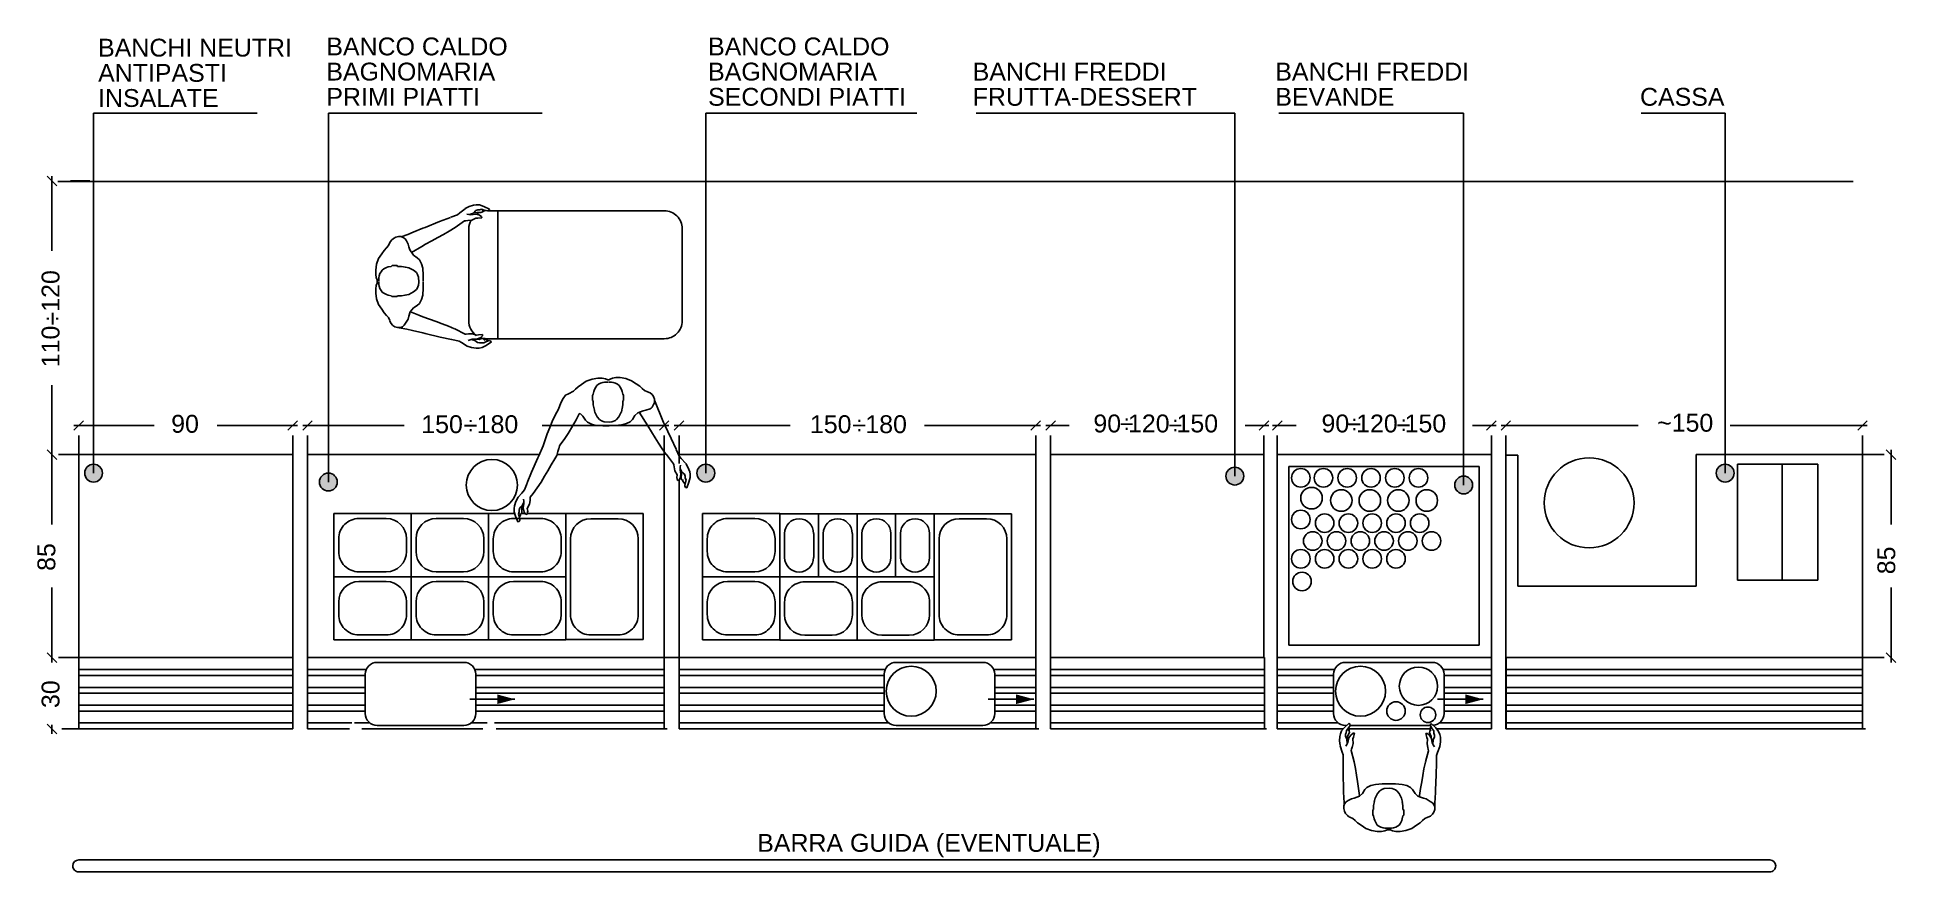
# Model space of a CAD drawing. Header units: millimetres. Extents: x 192.2 to 207.9, y 161.3 to 168.3.
import ezdxf
from ezdxf.enums import TextEntityAlignment as Align

# ---------------------------------------------------------------- set-up
doc = ezdxf.new("R2010")
doc.units = ezdxf.units.MM
doc.styles.get("Standard").update_dxf_attribs({"font": 'ARIAL.TTF'})

msp = doc.modelspace()

# ---------------------------------------------------------------- hatches: boundary and pattern name
at = {"linetype": 'Continuous', "true_color": 0xa3a3a3}
h = msp.add_hatch(color=253, dxfattribs=at)
edge = h.paths.add_edge_path()
edge.add_ellipse((192.697, 164.643), major_axis=(-0.053, 0.053), ratio=1, start_angle=0, end_angle=360)
edge = h.paths.add_edge_path()
edge.add_ellipse((194.671, 164.568), major_axis=(-0.053, 0.053), ratio=1, start_angle=0, end_angle=360)
edge = h.paths.add_edge_path()
edge.add_ellipse((197.845, 164.643), major_axis=(-0.053, 0.053), ratio=1, start_angle=0, end_angle=360)
edge = h.paths.add_edge_path()
edge.add_ellipse((202.293, 164.618), major_axis=(-0.053, 0.053), ratio=1, start_angle=0, end_angle=360)
edge = h.paths.add_edge_path()
edge.add_ellipse((204.217, 164.543), major_axis=(0.053, 0.053), ratio=1, start_angle=0, end_angle=360)
edge = h.paths.add_edge_path()
edge.add_ellipse((206.416, 164.643), major_axis=(0.053, 0.053), ratio=1, start_angle=0, end_angle=360)

# ---------------------------------------------------------------- linework, layer by layer
at = {"color": 253, "linetype": 'Continuous', "true_color": 0xa3a3a3}
for p, q in [((192.697, 167.667), (194.071, 167.667)), ((192.697, 164.643), (192.697, 167.667)), ((194.671, 167.667), (196.47, 167.667)), ((194.671, 164.568), (194.671, 167.667)), ((197.845, 167.667), (199.619, 167.667)), ((197.845, 164.643), (197.845, 167.667)), ((202.293, 167.667), (200.118, 167.667)), ((202.293, 164.618), (202.293, 167.667)), ((204.217, 167.667), (202.664, 167.667)), ((204.217, 164.543), (204.217, 167.667)), ((206.416, 167.667), (205.709, 167.667)), ((206.416, 164.643), (206.416, 167.667)), ((192.347, 167.097), (192.347, 166.511)), ((192.347, 164.798), (192.347, 165.383)), ((192.572, 165.043), (193.207, 165.043)), ((194.371, 165.043), (193.736, 165.043)), ((194.496, 165.043), (195.309, 165.043)), ((197.495, 165.043), (196.469, 165.043)), ((197.66, 165.083), (197.58, 165.003)), ((197.62, 165.043), (197.58, 165.043)), ((197.62, 165.043), (198.555, 165.043)), ((200.619, 165.043), (199.684, 165.043)), ((200.579, 165.003), (200.659, 165.083)), ((200.619, 165.043), (200.659, 165.043)), ((200.784, 165.083), (200.704, 165.003)), ((200.744, 165.043), (200.704, 165.043)), ((200.744, 165.043), (200.9, 165.043)), ((202.538, 165.043), (202.381, 165.043)), ((202.498, 165.003), (202.578, 165.083)), ((202.538, 165.043), (202.578, 165.043)), ((202.69, 165.083), (202.61, 165.003)), ((202.65, 165.043), (202.61, 165.043)), ((202.65, 165.043), (202.81, 165.043)), ((204.45, 165.043), (204.291, 165.043)), ((204.41, 165.003), (204.49, 165.083)), ((204.45, 165.043), (204.49, 165.043)), ((204.612, 165.083), (204.532, 165.003)), ((204.572, 165.043), (204.532, 165.043)), ((204.572, 165.043), (205.684, 165.043)), ((207.571, 165.043), (206.459, 165.043)), ((207.531, 165.003), (207.611, 165.083)), ((207.571, 165.043), (207.611, 165.043)), ((192.572, 164.959), (192.572, 164.725)), ((194.371, 164.959), (194.371, 164.725)), ((194.496, 164.959), (194.496, 164.725)), ((197.495, 164.959), (197.495, 164.798)), ((197.62, 164.959), (197.62, 164.725)), ((200.619, 164.959), (200.619, 164.725)), ((200.744, 164.959), (200.744, 164.725)), ((202.538, 164.959), (202.538, 164.725)), ((202.65, 164.959), (202.65, 164.725)), ((204.45, 164.959), (204.45, 164.725)), ((204.572, 164.959), (204.572, 164.725)), ((207.571, 164.959), (207.571, 164.725)), ((192.347, 164.798), (192.347, 164.21)), ((192.401, 164.798), (192.664, 164.798)), ((207.752, 164.798), (207.494, 164.798)), ((207.811, 164.798), (207.811, 164.21)), ((192.347, 163.093), (192.347, 163.681)), ((207.811, 163.093), (207.811, 163.681)), ((192.347, 163.093), (192.347, 163.058)), ((192.401, 163.093), (192.664, 163.093)), ((207.752, 163.093), (207.494, 163.093)), ((192.347, 162.494), (192.347, 162.529)), ((192.431, 162.494), (192.664, 162.494))]:
    msp.add_line(p, q, dxfattribs=at)
at = {"color": 253, "linetype": 'ByBlock', "true_color": 0xa3a3a3}
for p, q in [((192.387, 167.057), (192.307, 167.137)), ((192.347, 167.097), (192.347, 167.137)), ((192.612, 165.083), (192.532, 165.003)), ((192.572, 165.043), (192.532, 165.043)), ((194.331, 165.003), (194.411, 165.083)), ((194.371, 165.043), (194.411, 165.043)), ((194.536, 165.083), (194.456, 165.003)), ((194.496, 165.043), (194.456, 165.043)), ((197.455, 165.003), (197.535, 165.083)), ((197.495, 165.043), (197.535, 165.043)), ((192.307, 164.838), (192.387, 164.758)), ((192.387, 164.758), (192.307, 164.838)), ((192.347, 164.798), (192.347, 164.838)), ((192.347, 164.798), (192.347, 164.758)), ((207.851, 164.758), (207.771, 164.838)), ((207.811, 164.798), (207.811, 164.838)), ((192.387, 163.053), (192.307, 163.133)), ((192.307, 163.133), (192.387, 163.053)), ((192.347, 163.093), (192.347, 163.133)), ((192.347, 163.093), (192.347, 163.053)), ((207.771, 163.133), (207.851, 163.053)), ((207.811, 163.093), (207.811, 163.053)), ((192.307, 162.534), (192.387, 162.454)), ((192.347, 162.494), (192.347, 162.454))]:
    msp.add_line(p, q, dxfattribs=at)
at = {"linetype": 'Continuous'}
for p, q in [((192.397, 167.092), (207.491, 167.092)), ((192.504, 167.097), (192.664, 167.097)), ((195.605, 166.756), (195.485, 166.707)), ((195.698, 166.791), (195.605, 166.756)), ((195.757, 166.813), (195.7, 166.792)), ((195.817, 166.762), (195.738, 166.707)), ((195.757, 166.813), (195.777, 166.829)), ((195.777, 166.829), (195.82, 166.864)), ((195.827, 166.763), (195.817, 166.762)), ((195.821, 166.865), (195.856, 166.884)), ((195.844, 166.765), (195.827, 166.763)), ((195.851, 166.816), (195.834, 166.819)), ((195.844, 166.765), (195.877, 166.769)), ((195.869, 166.813), (195.851, 166.816)), ((195.856, 166.884), (195.892, 166.894)), ((195.891, 166.828), (195.858, 166.815)), ((195.869, 166.813), (195.908, 166.819)), ((195.912, 166.786), (195.877, 166.769)), ((195.91, 166.848), (195.891, 166.828)), ((195.892, 166.893), (195.915, 166.897)), ((195.923, 166.833), (195.892, 166.829)), ((195.908, 166.819), (195.936, 166.813)), ((195.927, 166.855), (195.91, 166.848)), ((195.928, 166.785), (195.912, 166.786)), ((195.915, 166.897), (195.942, 166.896)), ((195.939, 166.831), (195.923, 166.833)), ((195.942, 166.854), (195.927, 166.855)), ((195.962, 166.788), (195.928, 166.785)), ((195.936, 166.813), (195.959, 166.799)), ((195.955, 166.831), (195.939, 166.831)), ((195.942, 166.896), (195.979, 166.883)), ((195.96, 166.859), (195.942, 166.854)), ((195.966, 166.836), (195.955, 166.831)), ((195.959, 166.799), (195.962, 166.788)), ((195.989, 166.849), (195.96, 166.859)), ((195.976, 166.843), (195.962, 166.844)), ((195.962, 166.844), (195.97, 166.84)), ((195.97, 166.84), (195.966, 166.836)), ((195.989, 166.849), (195.976, 166.843)), ((195.979, 166.883), (196.026, 166.86)), ((196.01, 166.846), (195.989, 166.849)), ((196.023, 166.852), (196.01, 166.846)), ((196.012, 166.847), (197.496, 166.847)), ((196.026, 166.86), (196.023, 166.852)), ((196.096, 165.767), (196.096, 166.847)), ((195.338, 166.647), (195.282, 166.629)), ((195.384, 166.666), (195.338, 166.647)), ((195.466, 166.7), (195.384, 166.666)), ((195.466, 166.7), (195.485, 166.707)), ((195.54, 166.593), (195.591, 166.622)), ((195.591, 166.622), (195.638, 166.648)), ((195.638, 166.648), (195.688, 166.675)), ((195.688, 166.675), (195.736, 166.706)), ((195.851, 165.922), (195.851, 166.697)), ((197.646, 166.697), (197.646, 165.922)), ((195.094, 166.445), (195.075, 166.397)), ((195.12, 166.485), (195.094, 166.445)), ((195.141, 166.514), (195.12, 166.485)), ((195.16, 166.535), (195.141, 166.514)), ((195.177, 166.554), (195.16, 166.535)), ((195.188, 166.58), (195.177, 166.554)), ((195.328, 166.594), (195.341, 166.566)), ((195.341, 166.566), (195.348, 166.544)), ((195.348, 166.544), (195.355, 166.52)), ((195.355, 166.52), (195.386, 166.473)), ((195.358, 166.516), (195.364, 166.506)), ((195.37, 166.497), (195.457, 166.548)), ((195.386, 166.473), (195.419, 166.452)), ((195.419, 166.452), (195.438, 166.435)), ((195.457, 166.548), (195.488, 166.565)), ((195.488, 166.565), (195.54, 166.593)), ((195.075, 166.397), (195.069, 166.349)), ((195.069, 166.349), (195.069, 166.312)), ((195.069, 166.312), (195.074, 166.285)), ((195.099, 166.3), (195.095, 166.284)), ((195.105, 166.319), (195.099, 166.3)), ((195.114, 166.335), (195.105, 166.319)), ((195.123, 166.349), (195.114, 166.335)), ((195.138, 166.358), (195.123, 166.349)), ((195.159, 166.37), (195.138, 166.358)), ((195.174, 166.375), (195.159, 166.37)), ((195.199, 166.379), (195.174, 166.375)), ((195.199, 166.379), (195.208, 166.387)), ((195.25, 166.387), (195.208, 166.387)), ((195.253, 166.379), (195.25, 166.387)), ((195.265, 166.379), (195.253, 166.379)), ((195.287, 166.379), (195.265, 166.379)), ((195.287, 166.379), (195.321, 166.373)), ((195.35, 166.367), (195.317, 166.374)), ((195.387, 166.347), (195.349, 166.367)), ((195.411, 166.328), (195.387, 166.347)), ((195.411, 166.328), (195.421, 166.311)), ((195.429, 166.289), (195.42, 166.311)), ((195.432, 166.248), (195.429, 166.289)), ((195.438, 166.435), (195.454, 166.402)), ((195.454, 166.402), (195.464, 166.364)), ((195.464, 166.364), (195.469, 166.307)), ((195.469, 166.307), (195.469, 166.254)), ((195.069, 166.191), (195.074, 166.219)), ((195.069, 166.155), (195.069, 166.191)), ((195.075, 166.107), (195.069, 166.155)), ((195.074, 166.285), (195.082, 166.266)), ((195.074, 166.219), (195.082, 166.238)), ((195.082, 166.266), (195.082, 166.25)), ((195.082, 166.238), (195.082, 166.25)), ((195.095, 166.254), (195.095, 166.282)), ((195.095, 166.228), (195.095, 166.251)), ((195.099, 166.212), (195.095, 166.228)), ((195.105, 166.193), (195.099, 166.212)), ((195.114, 166.177), (195.105, 166.193)), ((195.123, 166.163), (195.114, 166.177)), ((195.138, 166.154), (195.123, 166.163)), ((195.159, 166.142), (195.138, 166.154)), ((195.174, 166.138), (195.159, 166.142)), ((195.199, 166.133), (195.174, 166.138)), ((195.199, 166.133), (195.205, 166.126)), ((195.253, 166.133), (195.25, 166.126)), ((195.265, 166.133), (195.253, 166.133)), ((195.287, 166.133), (195.265, 166.133)), ((195.287, 166.133), (195.317, 166.138)), ((195.349, 166.144), (195.315, 166.137)), ((195.387, 166.165), (195.349, 166.144)), ((195.411, 166.184), (195.387, 166.165)), ((195.411, 166.184), (195.417, 166.194)), ((195.429, 166.223), (195.417, 166.194)), ((195.432, 166.248), (195.429, 166.223)), ((195.454, 166.101), (195.464, 166.139)), ((195.464, 166.139), (195.469, 166.196)), ((195.469, 166.196), (195.469, 166.25)), ((195.094, 166.058), (195.075, 166.107)), ((195.12, 166.019), (195.094, 166.058)), ((195.141, 165.989), (195.12, 166.019)), ((195.16, 165.968), (195.141, 165.989)), ((195.25, 166.126), (195.205, 166.126)), ((195.348, 165.96), (195.359, 165.998)), ((195.359, 165.998), (195.386, 166.031)), ((195.361, 165.997), (195.433, 165.969)), ((195.386, 166.031), (195.419, 166.051)), ((195.419, 166.051), (195.438, 166.069)), ((195.438, 166.069), (195.454, 166.101)), ((195.177, 165.949), (195.16, 165.968)), ((195.188, 165.924), (195.177, 165.949)), ((195.33, 165.853), (195.265, 165.864)), ((195.321, 165.903), (195.341, 165.937)), ((195.378, 165.842), (195.33, 165.853)), ((195.341, 165.937), (195.348, 165.96)), ((195.464, 165.82), (195.378, 165.842)), ((195.433, 165.969), (195.466, 165.957)), ((195.464, 165.82), (195.485, 165.816)), ((195.466, 165.957), (195.521, 165.937)), ((195.521, 165.937), (195.577, 165.916)), ((195.577, 165.916), (195.627, 165.897)), ((195.627, 165.897), (195.68, 165.877)), ((195.68, 165.877), (195.733, 165.854)), ((195.821, 165.811), (195.734, 165.854)), ((195.611, 165.785), (195.485, 165.816)), ((195.707, 165.764), (195.611, 165.785)), ((195.77, 165.751), (195.709, 165.764)), ((195.77, 165.751), (195.791, 165.739)), ((195.791, 165.739), (195.839, 165.71)), ((195.831, 165.811), (195.821, 165.811)), ((195.848, 165.812), (195.831, 165.811)), ((195.839, 165.71), (195.875, 165.697)), ((195.862, 165.763), (195.846, 165.757)), ((195.848, 165.812), (195.881, 165.813)), ((195.88, 165.768), (195.862, 165.763)), ((195.904, 165.756), (195.869, 165.765)), ((195.875, 165.697), (195.915, 165.692)), ((195.88, 165.768), (195.919, 165.768)), ((195.919, 165.801), (195.881, 165.813)), ((195.925, 165.739), (195.904, 165.757)), ((195.914, 165.692), (195.938, 165.692)), ((195.934, 165.804), (195.919, 165.801)), ((195.919, 165.768), (195.952, 165.781)), ((195.938, 165.766), (195.921, 165.769)), ((195.941, 165.736), (195.925, 165.739)), ((195.968, 165.806), (195.934, 165.804)), ((195.954, 165.771), (195.938, 165.766)), ((195.938, 165.692), (195.965, 165.697)), ((195.958, 165.738), (195.941, 165.736)), ((195.952, 165.781), (195.966, 165.795)), ((195.969, 165.773), (195.954, 165.771)), ((195.977, 165.736), (195.958, 165.738)), ((195.965, 165.697), (195.999, 165.716)), ((195.966, 165.795), (195.968, 165.806)), ((195.981, 165.77), (195.969, 165.773)), ((195.996, 165.746), (195.977, 165.736)), ((195.978, 165.761), (195.985, 165.767)), ((195.992, 165.765), (195.978, 165.761)), ((195.985, 165.767), (195.981, 165.77)), ((196.007, 165.76), (195.992, 165.765)), ((196.024, 165.757), (195.996, 165.746)), ((195.999, 165.716), (196.042, 165.746)), ((197.496, 165.772), (196.001, 165.772)), ((196.014, 165.754), (196.007, 165.76)), ((196.038, 165.752), (196.024, 165.757)), ((196.042, 165.746), (196.038, 165.752)), ((196.731, 165.331), (196.75, 165.348)), ((196.75, 165.348), (196.771, 165.367)), ((196.771, 165.367), (196.8, 165.388)), ((196.8, 165.388), (196.84, 165.414)), ((196.84, 165.414), (196.888, 165.433)), ((196.888, 165.433), (196.937, 165.44)), ((196.909, 165.344), (196.92, 165.365)), ((196.92, 165.365), (196.929, 165.38)), ((196.929, 165.38), (196.943, 165.39)), ((196.937, 165.44), (196.973, 165.44)), ((196.943, 165.39), (196.96, 165.399)), ((196.96, 165.399), (196.978, 165.405)), ((196.973, 165.44), (197.001, 165.435)), ((196.978, 165.405), (196.994, 165.408)), ((197.025, 165.408), (196.996, 165.408)), ((197.001, 165.435), (197.02, 165.426)), ((197.02, 165.426), (197.032, 165.426)), ((197.051, 165.408), (197.028, 165.408)), ((197.041, 165.431), (197.029, 165.426)), ((197.06, 165.44), (197.041, 165.431)), ((197.067, 165.405), (197.051, 165.408)), ((197.087, 165.445), (197.06, 165.44)), ((197.085, 165.399), (197.067, 165.405)), ((197.102, 165.39), (197.085, 165.399)), ((197.124, 165.445), (197.087, 165.445)), ((197.115, 165.38), (197.102, 165.39)), ((197.125, 165.365), (197.115, 165.38)), ((197.172, 165.438), (197.124, 165.445)), ((197.136, 165.344), (197.125, 165.365)), ((197.22, 165.419), (197.172, 165.438)), ((197.26, 165.393), (197.22, 165.419)), ((197.289, 165.372), (197.26, 165.393)), ((197.31, 165.353), (197.289, 165.372)), ((197.329, 165.336), (197.31, 165.353)), ((196.605, 165.181), (196.627, 165.232)), ((196.627, 165.232), (196.644, 165.271)), ((196.644, 165.271), (196.666, 165.297)), ((196.691, 165.31), (196.666, 165.297)), ((196.691, 165.31), (196.731, 165.331)), ((196.899, 165.305), (196.892, 165.295)), ((196.892, 165.253), (196.892, 165.295)), ((196.899, 165.25), (196.892, 165.253)), ((196.899, 165.305), (196.904, 165.329)), ((196.899, 165.238), (196.899, 165.25)), ((196.899, 165.217), (196.899, 165.238)), ((196.899, 165.217), (196.905, 165.182)), ((196.904, 165.329), (196.909, 165.344)), ((197.141, 165.329), (197.136, 165.344)), ((197.146, 165.305), (197.141, 165.329)), ((197.146, 165.217), (197.141, 165.186)), ((197.146, 165.305), (197.153, 165.298)), ((197.146, 165.25), (197.153, 165.253)), ((197.146, 165.238), (197.146, 165.25)), ((197.146, 165.217), (197.146, 165.238)), ((197.153, 165.253), (197.153, 165.298)), ((197.355, 165.326), (197.329, 165.336)), ((197.49, 165.069), (197.413, 165.257)), ((196.532, 165.025), (196.553, 165.077)), ((196.553, 165.077), (196.579, 165.129)), ((196.579, 165.129), (196.605, 165.181)), ((196.723, 165.037), (196.688, 164.976)), ((196.754, 165.09), (196.723, 165.037)), ((196.78, 165.142), (196.754, 165.09)), ((196.788, 165.143), (196.78, 165.142)), ((196.788, 165.143), (196.812, 165.122)), ((196.812, 165.122), (196.833, 165.089)), ((196.833, 165.089), (196.85, 165.07)), ((196.85, 165.07), (196.883, 165.055)), ((196.883, 165.055), (196.921, 165.044)), ((196.912, 165.153), (196.905, 165.186)), ((196.932, 165.116), (196.912, 165.155)), ((196.921, 165.044), (196.978, 165.039)), ((196.95, 165.092), (196.932, 165.116)), ((196.95, 165.092), (196.968, 165.082)), ((196.99, 165.074), (196.968, 165.083)), ((196.978, 165.039), (197.032, 165.039)), ((197.031, 165.071), (196.99, 165.074)), ((197.082, 165.044), (197.029, 165.039)), ((197.031, 165.071), (197.055, 165.075)), ((197.055, 165.075), (197.085, 165.086)), ((197.139, 165.049), (197.082, 165.044)), ((197.095, 165.092), (197.085, 165.086)), ((197.095, 165.092), (197.113, 165.116)), ((197.113, 165.116), (197.134, 165.155)), ((197.135, 165.155), (197.142, 165.188)), ((197.177, 165.06), (197.139, 165.049)), ((197.21, 165.075), (197.177, 165.06)), ((197.227, 165.094), (197.21, 165.075)), ((197.248, 165.127), (197.227, 165.094)), ((197.272, 165.148), (197.248, 165.127)), ((197.295, 165.158), (197.272, 165.148)), ((197.285, 165.154), (197.356, 165.039)), ((197.319, 165.165), (197.295, 165.158)), ((197.341, 165.172), (197.319, 165.165)), ((197.376, 165.182), (197.341, 165.172)), ((197.356, 165.039), (197.388, 164.989)), ((197.49, 165.069), (197.498, 165.05)), ((197.554, 164.933), (197.498, 165.05)), ((196.477, 164.871), (196.493, 164.922)), ((196.493, 164.922), (196.51, 164.973)), ((196.51, 164.973), (196.532, 165.025)), ((196.627, 164.89), (196.614, 164.872)), ((196.655, 164.926), (196.627, 164.89)), ((196.688, 164.976), (196.655, 164.926)), ((197.388, 164.989), (197.419, 164.939)), ((197.419, 164.939), (197.448, 164.894)), ((197.448, 164.894), (197.479, 164.846)), ((197.595, 164.843), (197.554, 164.933)), ((192.504, 164.798), (192.664, 164.798)), ((192.572, 164.798), (194.371, 164.798)), ((192.572, 163.093), (192.572, 164.798)), ((194.371, 164.798), (194.371, 163.093)), ((194.496, 164.798), (196.445, 164.798)), ((194.496, 163.093), (194.496, 164.798)), ((196.38, 164.651), (196.433, 164.77)), ((196.441, 164.789), (196.433, 164.77)), ((196.441, 164.789), (196.477, 164.871)), ((196.575, 164.764), (196.545, 164.713)), ((196.591, 164.792), (196.575, 164.764)), ((196.601, 164.824), (196.591, 164.792)), ((196.593, 164.798), (197.495, 164.798)), ((196.609, 164.85), (196.601, 164.824)), ((196.614, 164.872), (196.608, 164.848)), ((197.479, 164.846), (197.512, 164.799)), ((197.495, 164.798), (197.495, 163.093)), ((197.573, 164.722), (197.513, 164.798)), ((197.621, 164.785), (197.596, 164.841)), ((197.62, 164.798), (200.619, 164.798)), ((197.62, 164.786), (197.62, 164.798)), ((197.621, 164.785), (197.637, 164.766)), ((197.637, 164.766), (197.675, 164.726)), ((197.676, 164.724), (197.695, 164.693)), ((200.619, 164.798), (200.619, 163.093)), ((200.744, 164.798), (202.538, 164.798)), ((200.744, 163.093), (200.744, 164.798)), ((202.538, 164.798), (202.538, 163.093)), ((202.65, 164.798), (204.45, 164.798)), ((202.65, 163.093), (202.65, 164.798)), ((204.45, 164.798), (204.45, 163.093)), ((204.572, 163.693), (204.572, 164.793)), ((204.672, 164.793), (204.572, 164.793)), ((204.672, 163.693), (204.672, 164.793)), ((206.172, 163.693), (206.172, 164.798)), ((206.172, 164.798), (207.571, 164.798)), ((207.571, 164.798), (207.571, 163.093)), ((196.343, 164.56), (196.38, 164.651)), ((196.459, 164.567), (196.427, 164.519)), ((196.488, 164.616), (196.459, 164.567)), ((196.516, 164.662), (196.488, 164.616)), ((196.545, 164.713), (196.516, 164.662)), ((197.575, 164.713), (197.573, 164.722)), ((197.578, 164.696), (197.575, 164.713)), ((197.578, 164.696), (197.584, 164.663)), ((197.603, 164.628), (197.584, 164.663)), ((197.6, 164.605), (197.603, 164.628)), ((197.608, 164.58), (197.6, 164.605)), ((197.618, 164.583), (197.608, 164.58)), ((197.63, 164.6), (197.618, 164.583)), ((197.62, 163.093), (197.62, 164.586)), ((197.629, 164.692), (197.631, 164.709)), ((197.629, 164.67), (197.629, 164.692)), ((197.644, 164.652), (197.629, 164.683)), ((197.629, 164.67), (197.635, 164.635)), ((197.635, 164.635), (197.63, 164.6)), ((197.639, 164.628), (197.634, 164.644)), ((197.638, 164.612), (197.639, 164.628)), ((197.638, 164.596), (197.638, 164.612)), ((197.644, 164.586), (197.638, 164.596)), ((197.665, 164.635), (197.644, 164.652)), ((197.648, 164.582), (197.644, 164.586)), ((197.652, 164.59), (197.648, 164.582)), ((197.651, 164.576), (197.652, 164.59)), ((197.659, 164.563), (197.651, 164.576)), ((197.672, 164.618), (197.665, 164.635)), ((197.67, 164.556), (197.679, 164.585)), ((197.672, 164.603), (197.672, 164.618)), ((197.679, 164.585), (197.672, 164.603)), ((197.703, 164.568), (197.685, 164.519)), ((197.695, 164.693), (197.71, 164.655)), ((197.714, 164.605), (197.703, 164.568)), ((197.71, 164.656), (197.713, 164.632)), ((197.713, 164.632), (197.714, 164.605)), ((202.748, 164.698), (204.347, 164.698)), ((202.748, 163.198), (202.748, 164.698)), ((204.347, 164.698), (204.347, 163.198)), ((206.521, 164.718), (207.196, 164.718)), ((206.521, 163.743), (206.521, 164.718)), ((206.896, 164.718), (206.896, 163.743)), ((207.196, 164.718), (207.196, 163.743)), ((196.267, 164.44), (196.247, 164.404)), ((196.298, 164.475), (196.267, 164.44)), ((196.32, 164.502), (196.298, 164.474)), ((196.315, 164.408), (196.312, 164.425)), ((196.32, 164.502), (196.343, 164.558)), ((196.367, 164.414), (196.361, 164.381)), ((196.367, 164.414), (196.368, 164.43)), ((196.368, 164.43), (196.369, 164.44)), ((196.369, 164.44), (196.392, 164.471)), ((196.427, 164.519), (196.392, 164.471)), ((197.669, 164.554), (197.659, 164.563)), ((197.668, 164.535), (197.67, 164.556)), ((197.675, 164.522), (197.668, 164.535)), ((197.685, 164.519), (197.675, 164.522)), ((194.718, 164.303), (195.368, 164.303)), ((194.718, 163.773), (194.718, 164.303)), ((194.928, 164.262), (195.158, 164.262)), ((195.368, 164.303), (196.018, 164.303)), ((195.368, 163.773), (195.368, 164.303)), ((195.368, 164.303), (195.368, 163.773)), ((195.578, 164.262), (195.808, 164.262)), ((196.018, 164.303), (196.018, 163.773)), ((196.018, 164.303), (196.238, 164.303)), ((196.018, 163.773), (196.018, 164.303)), ((196.228, 164.262), (196.458, 164.262)), ((196.235, 164.369), (196.232, 164.345)), ((196.232, 164.345), (196.233, 164.318)), ((196.233, 164.318), (196.245, 164.281)), ((196.247, 164.404), (196.235, 164.369)), ((196.245, 164.281), (196.265, 164.233)), ((196.269, 164.299), (196.274, 164.318)), ((196.278, 164.271), (196.269, 164.299)), ((196.274, 164.333), (196.281, 164.35)), ((196.274, 164.318), (196.274, 164.333)), ((196.277, 164.275), (196.279, 164.277)), ((196.281, 164.249), (196.278, 164.271)), ((196.279, 164.277), (196.286, 164.291)), ((196.281, 164.35), (196.302, 164.368)), ((196.286, 164.291), (196.286, 164.305)), ((196.286, 164.305), (196.289, 164.297)), ((196.286, 164.303), (196.287, 164.303)), ((196.289, 164.297), (196.293, 164.301)), ((196.293, 164.301), (196.299, 164.312)), ((196.294, 164.303), (196.327, 164.303)), ((196.297, 164.344), (196.301, 164.367)), ((196.299, 164.327), (196.297, 164.344)), ((196.299, 164.312), (196.299, 164.327)), ((196.302, 164.368), (196.315, 164.399)), ((196.315, 164.386), (196.31, 164.351)), ((196.31, 164.351), (196.317, 164.316)), ((196.315, 164.386), (196.315, 164.408)), ((196.317, 164.316), (196.329, 164.299)), ((196.329, 164.299), (196.339, 164.296)), ((196.339, 164.296), (196.347, 164.322)), ((196.341, 164.303), (196.668, 164.303)), ((196.343, 164.345), (196.361, 164.381)), ((196.347, 164.322), (196.343, 164.345)), ((196.668, 164.303), (197.317, 164.303)), ((196.668, 163.246), (196.668, 164.303)), ((196.668, 164.303), (196.668, 163.773)), ((196.877, 164.26), (197.107, 164.26)), ((197.317, 164.303), (197.317, 163.246)), ((197.817, 164.303), (198.467, 164.303)), ((197.817, 163.773), (197.817, 164.303)), ((198.027, 164.262), (198.257, 164.262)), ((198.467, 164.303), (198.467, 163.773)), ((198.467, 164.3), (198.792, 164.3)), ((198.467, 163.771), (198.467, 164.3)), ((198.792, 164.3), (199.117, 164.3)), ((198.792, 163.771), (198.792, 164.3)), ((198.792, 164.3), (198.792, 163.771)), ((199.117, 164.3), (199.117, 163.771)), ((199.117, 164.3), (199.441, 164.3)), ((199.117, 163.771), (199.117, 164.3)), ((199.441, 164.3), (199.766, 164.3)), ((199.441, 163.771), (199.441, 164.3)), ((199.441, 164.3), (199.441, 163.771)), ((199.766, 164.3), (200.416, 164.3)), ((199.766, 163.243), (199.766, 164.3)), ((199.766, 164.3), (199.766, 163.771)), ((199.976, 164.26), (200.206, 164.26)), ((200.416, 164.3), (200.416, 163.243)), ((196.265, 164.233), (196.274, 164.237)), ((196.274, 164.237), (196.281, 164.249)), ((198.507, 163.934), (198.507, 164.137)), ((198.752, 164.137), (198.752, 163.934)), ((198.832, 163.934), (198.832, 164.137)), ((199.077, 164.137), (199.077, 163.934)), ((199.157, 163.934), (199.157, 164.137)), ((199.401, 164.137), (199.401, 163.934)), ((199.481, 163.934), (199.481, 164.137)), ((199.726, 164.137), (199.726, 163.934)), ((194.758, 163.984), (194.758, 164.092)), ((195.328, 164.092), (195.328, 163.984)), ((195.408, 163.984), (195.408, 164.092)), ((195.978, 164.092), (195.978, 163.984)), ((196.058, 163.984), (196.058, 164.092)), ((196.628, 164.092), (196.628, 163.984)), ((196.708, 163.454), (196.708, 164.09)), ((197.277, 164.09), (197.277, 163.454)), ((197.857, 163.984), (197.857, 164.092)), ((198.427, 164.092), (198.427, 163.984)), ((199.806, 163.454), (199.806, 164.09)), ((200.376, 164.09), (200.376, 163.454)), ((194.496, 163.093), (194.496, 163.893)), ((195.158, 163.814), (194.928, 163.814)), ((195.808, 163.814), (195.578, 163.814)), ((196.458, 163.814), (196.228, 163.814)), ((197.495, 163.893), (197.495, 163.093)), ((197.62, 163.093), (197.62, 163.893)), ((198.257, 163.814), (198.027, 163.814)), ((200.619, 163.893), (200.619, 163.093)), ((195.368, 163.773), (194.718, 163.773)), ((194.718, 163.773), (195.368, 163.773)), ((194.718, 163.243), (194.718, 163.773)), ((194.928, 163.732), (195.158, 163.732)), ((196.018, 163.773), (195.368, 163.773)), ((195.368, 163.773), (196.018, 163.773)), ((195.368, 163.243), (195.368, 163.773)), ((195.368, 163.773), (195.368, 163.243)), ((195.578, 163.732), (195.808, 163.732)), ((196.668, 163.773), (196.018, 163.773)), ((196.018, 163.773), (196.668, 163.773)), ((196.018, 163.243), (196.018, 163.773)), ((196.018, 163.773), (196.018, 163.243)), ((196.228, 163.732), (196.458, 163.732)), ((196.668, 163.773), (196.668, 163.243)), ((198.467, 163.773), (197.817, 163.773)), ((197.817, 163.773), (198.467, 163.773)), ((197.817, 163.243), (197.817, 163.773)), ((198.027, 163.732), (198.257, 163.732)), ((198.467, 163.773), (198.467, 163.243)), ((198.792, 163.771), (198.467, 163.771)), ((198.467, 163.771), (199.117, 163.771)), ((198.467, 163.241), (198.467, 163.771)), ((198.677, 163.73), (198.907, 163.73)), ((199.117, 163.771), (198.792, 163.771)), ((199.441, 163.771), (199.117, 163.771)), ((199.117, 163.771), (199.117, 163.241)), ((199.117, 163.771), (199.766, 163.771)), ((199.117, 163.241), (199.117, 163.771)), ((199.326, 163.73), (199.556, 163.73)), ((199.766, 163.771), (199.441, 163.771)), ((199.766, 163.771), (199.766, 163.241)), ((204.572, 163.093), (204.572, 163.693)), ((206.172, 163.693), (204.672, 163.693)), ((207.196, 163.743), (206.521, 163.743)), ((194.758, 163.454), (194.758, 163.562)), ((195.328, 163.562), (195.328, 163.454)), ((195.408, 163.454), (195.408, 163.562)), ((195.978, 163.562), (195.978, 163.454)), ((196.058, 163.454), (196.058, 163.562)), ((196.628, 163.562), (196.628, 163.454)), ((197.857, 163.454), (197.857, 163.562)), ((198.427, 163.562), (198.427, 163.454)), ((198.507, 163.452), (198.507, 163.56)), ((199.077, 163.56), (199.077, 163.452)), ((199.157, 163.452), (199.157, 163.56)), ((199.726, 163.56), (199.726, 163.452)), ((195.368, 163.243), (194.718, 163.243)), ((195.158, 163.284), (194.928, 163.284)), ((196.018, 163.243), (195.368, 163.243)), ((195.808, 163.284), (195.578, 163.284)), ((196.668, 163.243), (196.018, 163.243)), ((196.458, 163.284), (196.228, 163.284)), ((197.317, 163.246), (196.668, 163.246)), ((197.107, 163.284), (196.877, 163.284)), ((198.467, 163.243), (197.817, 163.243)), ((198.257, 163.284), (198.027, 163.284)), ((199.117, 163.241), (198.467, 163.241)), ((198.907, 163.282), (198.677, 163.282)), ((199.766, 163.241), (199.117, 163.241)), ((199.556, 163.282), (199.326, 163.282)), ((200.416, 163.243), (199.766, 163.243)), ((200.206, 163.284), (199.976, 163.284)), ((204.347, 163.198), (202.748, 163.198)), ((192.431, 163.093), (192.664, 163.093)), ((192.572, 163.093), (194.371, 163.093)), ((192.572, 162.494), (192.572, 163.093)), ((194.371, 163.093), (192.572, 163.093)), ((194.371, 163.093), (194.371, 162.494)), ((194.496, 162.494), (194.496, 163.093)), ((197.495, 163.093), (194.496, 163.093)), ((197.495, 163.093), (194.496, 163.093)), ((194.621, 163.093), (198.22, 163.093)), ((195.081, 163.053), (195.811, 163.053)), ((197.495, 163.093), (197.495, 162.494)), ((197.62, 162.494), (197.62, 163.093)), ((200.619, 163.093), (197.62, 163.093)), ((200.619, 163.093), (197.62, 163.093)), ((199.444, 163.053), (200.174, 163.053)), ((200.619, 163.093), (200.619, 162.494)), ((200.744, 162.494), (200.744, 163.093)), ((202.538, 163.093), (200.744, 163.093)), ((202.543, 163.093), (202.543, 162.494)), ((202.65, 163.093), (204.45, 163.093)), ((202.65, 162.494), (202.65, 163.093)), ((204.45, 163.093), (202.65, 163.093)), ((203.223, 163.053), (203.952, 163.053)), ((204.45, 163.093), (204.45, 162.494)), ((204.572, 162.494), (204.572, 163.093)), ((207.571, 163.093), (204.572, 163.093)), ((204.575, 162.494), (204.575, 163.093)), ((207.571, 163.093), (207.571, 162.494)), ((194.371, 162.993), (192.572, 162.993)), ((194.371, 162.943), (192.572, 162.943)), ((194.989, 162.993), (194.496, 162.993)), ((194.981, 162.943), (194.496, 162.943)), ((194.981, 162.624), (194.981, 162.953)), ((197.495, 162.993), (195.902, 162.993)), ((195.911, 162.953), (195.911, 162.624)), ((197.495, 162.943), (195.911, 162.943)), ((199.353, 162.993), (197.62, 162.993)), ((199.344, 162.943), (197.62, 162.943)), ((199.344, 162.624), (199.344, 162.953)), ((200.619, 162.993), (200.266, 162.993)), ((200.274, 162.953), (200.274, 162.624)), ((200.619, 162.943), (200.274, 162.943)), ((202.538, 162.993), (200.744, 162.993)), ((202.538, 162.943), (200.744, 162.943)), ((203.131, 162.993), (202.65, 162.993)), ((203.123, 162.943), (202.65, 162.943)), ((203.123, 162.624), (203.123, 162.953)), ((204.45, 162.993), (204.044, 162.993)), ((204.052, 162.953), (204.052, 162.624)), ((204.45, 162.943), (204.052, 162.943)), ((207.571, 162.993), (204.572, 162.993)), ((207.571, 162.943), (204.572, 162.943)), ((194.371, 162.843), (192.572, 162.843)), ((194.371, 162.794), (192.572, 162.794)), ((194.371, 162.694), (192.572, 162.694)), ((194.981, 162.843), (194.496, 162.843)), ((194.981, 162.794), (194.496, 162.794)), ((194.981, 162.694), (194.496, 162.694)), ((195.861, 162.743), (196.24, 162.743)), ((197.495, 162.843), (195.911, 162.843)), ((197.495, 162.794), (195.911, 162.794)), ((197.495, 162.694), (195.911, 162.694)), ((199.344, 162.843), (197.62, 162.843)), ((199.344, 162.794), (197.62, 162.794)), ((199.344, 162.694), (197.62, 162.694)), ((200.219, 162.743), (200.604, 162.743)), ((200.619, 162.843), (200.274, 162.843)), ((200.619, 162.794), (200.274, 162.794)), ((200.619, 162.694), (200.274, 162.694)), ((202.538, 162.843), (200.744, 162.843)), ((202.538, 162.794), (200.744, 162.794)), ((202.538, 162.694), (200.744, 162.694)), ((203.123, 162.843), (202.65, 162.843)), ((203.123, 162.794), (202.65, 162.794)), ((203.123, 162.694), (202.65, 162.694)), ((203.997, 162.743), (204.382, 162.743)), ((204.45, 162.843), (204.052, 162.843)), ((204.45, 162.794), (204.052, 162.794)), ((204.45, 162.694), (204.052, 162.694)), ((207.571, 162.843), (204.572, 162.843)), ((207.571, 162.794), (204.572, 162.794)), ((207.571, 162.694), (204.572, 162.694)), ((194.371, 162.644), (192.572, 162.644)), ((194.371, 162.544), (192.572, 162.544)), ((194.981, 162.644), (194.496, 162.644)), ((194.867, 162.544), (194.496, 162.544)), ((195.021, 162.544), (194.891, 162.544)), ((196.005, 162.544), (195.871, 162.544)), ((197.495, 162.644), (195.911, 162.644)), ((197.495, 162.544), (196.069, 162.544)), ((199.344, 162.644), (197.62, 162.644)), ((199.384, 162.544), (197.62, 162.544)), ((200.619, 162.544), (200.234, 162.544)), ((200.619, 162.644), (200.274, 162.644)), ((202.538, 162.644), (200.744, 162.644)), ((202.538, 162.544), (200.744, 162.544)), ((203.123, 162.644), (202.65, 162.644)), ((203.163, 162.544), (202.65, 162.544)), ((203.216, 162.507), (203.255, 162.543)), ((203.255, 162.543), (203.26, 162.538)), ((203.26, 162.538), (203.262, 162.523)), ((203.939, 162.535), (203.937, 162.52)), ((203.945, 162.54), (203.939, 162.535)), ((203.982, 162.503), (203.945, 162.54)), ((204.45, 162.544), (204.013, 162.544)), ((204.45, 162.644), (204.052, 162.644)), ((207.571, 162.644), (204.572, 162.644)), ((207.571, 162.544), (204.572, 162.544)), ((194.371, 162.494), (192.572, 162.494)), ((194.371, 162.494), (192.572, 162.494)), ((194.849, 162.494), (194.496, 162.494)), ((194.849, 162.494), (194.496, 162.494)), ((195.971, 162.494), (194.953, 162.494)), ((195.971, 162.494), (194.953, 162.494)), ((195.811, 162.524), (195.081, 162.524)), ((197.52, 162.494), (196.083, 162.494)), ((197.495, 162.494), (196.083, 162.494)), ((200.644, 162.494), (197.62, 162.494)), ((200.619, 162.494), (197.62, 162.494)), ((200.174, 162.524), (199.444, 162.524)), ((202.558, 162.494), (200.744, 162.494)), ((202.538, 162.494), (200.744, 162.494)), ((203.205, 162.494), (202.65, 162.494)), ((203.205, 162.494), (202.65, 162.494)), ((203.172, 162.393), (203.176, 162.43)), ((203.178, 162.354), (203.172, 162.393)), ((203.176, 162.43), (203.181, 162.453)), ((203.181, 162.452), (203.191, 162.478)), ((203.191, 162.478), (203.216, 162.507)), ((203.232, 162.524), (203.223, 162.524)), ((203.23, 162.462), (203.224, 162.449)), ((203.224, 162.449), (203.224, 162.431)), ((203.224, 162.431), (203.237, 162.406)), ((203.232, 162.481), (203.23, 162.462)), ((203.252, 162.505), (203.232, 162.481)), ((203.243, 162.38), (203.234, 162.364)), ((203.243, 162.438), (203.236, 162.407)), ((203.236, 162.406), (203.238, 162.371)), ((203.251, 162.452), (203.243, 162.438)), ((203.243, 162.38), (203.251, 162.419)), ((203.253, 162.49), (203.247, 162.478)), ((203.247, 162.478), (203.253, 162.484)), ((203.251, 162.505), (203.253, 162.49)), ((203.256, 162.466), (203.251, 162.452)), ((203.251, 162.419), (203.267, 162.443)), ((203.262, 162.523), (203.252, 162.505)), ((203.936, 162.494), (203.252, 162.494)), ((203.936, 162.494), (203.252, 162.494)), ((203.253, 162.484), (203.255, 162.479)), ((203.255, 162.479), (203.256, 162.466)), ((203.937, 162.524), (203.262, 162.524)), ((203.267, 162.443), (203.288, 162.459)), ((203.29, 162.425), (203.284, 162.411)), ((203.284, 162.411), (203.287, 162.372)), ((203.288, 162.459), (203.299, 162.458)), ((203.299, 162.458), (203.29, 162.425)), ((203.91, 162.456), (203.899, 162.456)), ((203.899, 162.456), (203.907, 162.423)), ((203.907, 162.423), (203.913, 162.409)), ((203.913, 162.409), (203.909, 162.369)), ((203.927, 162.445), (203.91, 162.456)), ((203.946, 162.415), (203.927, 162.445)), ((203.932, 162.475), (203.931, 162.463)), ((203.931, 162.463), (203.936, 162.449)), ((203.935, 162.48), (203.932, 162.475)), ((203.937, 162.503), (203.935, 162.487)), ((203.935, 162.487), (203.941, 162.475)), ((203.941, 162.475), (203.935, 162.48)), ((203.936, 162.449), (203.944, 162.434)), ((203.937, 162.52), (203.953, 162.494)), ((203.941, 162.511), (203.937, 162.503)), ((203.944, 162.434), (203.945, 162.417)), ((203.953, 162.377), (203.946, 162.415)), ((203.953, 162.494), (203.966, 162.478)), ((203.96, 162.402), (203.958, 162.366)), ((203.973, 162.427), (203.96, 162.402)), ((203.966, 162.478), (203.967, 162.459)), ((203.967, 162.459), (203.973, 162.442)), ((203.973, 162.442), (203.973, 162.427)), ((204.006, 162.473), (203.982, 162.503)), ((204.45, 162.494), (203.99, 162.494)), ((204.45, 162.494), (203.99, 162.494)), ((204.016, 162.448), (204.006, 162.473)), ((204.021, 162.425), (204.017, 162.448)), ((204.018, 162.347), (204.023, 162.385)), ((204.023, 162.385), (204.021, 162.425)), ((207.596, 162.494), (204.572, 162.494)), ((207.571, 162.494), (204.572, 162.494)), ((203.196, 162.299), (203.178, 162.352)), ((203.203, 162.276), (203.196, 162.299)), ((203.203, 162.276), (203.204, 162.212)), ((203.234, 162.364), (203.225, 162.349)), ((203.275, 162.323), (203.272, 162.313)), ((203.272, 162.313), (203.297, 162.218)), ((203.279, 162.34), (203.275, 162.323)), ((203.279, 162.338), (203.287, 162.372)), ((203.922, 162.311), (203.897, 162.217)), ((203.916, 162.337), (203.909, 162.369)), ((203.916, 162.337), (203.92, 162.32)), ((203.92, 162.32), (203.922, 162.311)), ((203.953, 162.377), (203.962, 162.36)), ((203.962, 162.36), (203.971, 162.345)), ((203.99, 162.271), (203.989, 162.21)), ((203.99, 162.271), (203.998, 162.295)), ((203.998, 162.295), (204.018, 162.347)), ((203.204, 162.212), (203.204, 162.113)), ((203.204, 162.113), (203.208, 161.984)), ((203.308, 162.162), (203.297, 162.218)), ((203.317, 162.106), (203.308, 162.162)), ((203.325, 162.053), (203.317, 162.106)), ((203.865, 162.051), (203.874, 162.104)), ((203.874, 162.104), (203.883, 162.16)), ((203.883, 162.16), (203.896, 162.216)), ((203.987, 162.109), (203.981, 161.98)), ((203.989, 162.208), (203.987, 162.109)), ((203.208, 161.963), (203.208, 161.984)), ((203.208, 161.963), (203.211, 161.874)), ((203.273, 161.906), (203.295, 161.913)), ((203.295, 161.913), (203.319, 161.92)), ((203.319, 161.92), (203.342, 161.93)), ((203.333, 161.994), (203.325, 162.053)), ((203.342, 161.936), (203.333, 161.994)), ((203.342, 161.93), (203.366, 161.951)), ((203.342, 161.93), (203.342, 161.936)), ((203.366, 161.951), (203.387, 161.984)), ((203.387, 161.984), (203.404, 162.003)), ((203.404, 162.003), (203.437, 162.018)), ((203.437, 162.018), (203.475, 162.028)), ((203.472, 161.915), (203.465, 161.881)), ((203.492, 161.951), (203.472, 161.913)), ((203.475, 162.028), (203.532, 162.034)), ((203.511, 161.975), (203.492, 161.951)), ((203.511, 161.975), (203.528, 161.985)), ((203.55, 161.994), (203.528, 161.985)), ((203.532, 162.034), (203.585, 162.034)), ((203.591, 161.997), (203.55, 161.994)), ((203.643, 162.034), (203.589, 162.034)), ((203.591, 161.997), (203.616, 161.994)), ((203.616, 161.994), (203.645, 161.982)), ((203.7, 162.028), (203.643, 162.034)), ((203.655, 161.975), (203.645, 161.982)), ((203.655, 161.975), (203.674, 161.951)), ((203.674, 161.951), (203.695, 161.913)), ((203.695, 161.913), (203.702, 161.88)), ((203.738, 162.018), (203.7, 162.028)), ((203.77, 162.003), (203.738, 162.018)), ((203.788, 161.984), (203.77, 162.003)), ((203.808, 161.951), (203.788, 161.984)), ((203.833, 161.93), (203.808, 161.951)), ((203.855, 161.92), (203.833, 161.93)), ((203.842, 161.926), (203.846, 161.935)), ((203.846, 161.935), (203.855, 161.993)), ((203.855, 161.993), (203.865, 162.051)), ((203.879, 161.913), (203.855, 161.92)), ((203.902, 161.906), (203.879, 161.913)), ((203.98, 161.959), (203.976, 161.87)), ((203.98, 161.959), (203.981, 161.98)), ((203.211, 161.874), (203.211, 161.85)), ((203.245, 161.892), (203.273, 161.906)), ((203.46, 161.818), (203.452, 161.815)), ((203.452, 161.815), (203.452, 161.772)), ((203.46, 161.763), (203.452, 161.772)), ((203.46, 161.851), (203.466, 161.885)), ((203.46, 161.851), (203.46, 161.83)), ((203.46, 161.83), (203.46, 161.818)), ((203.46, 161.763), (203.464, 161.739)), ((203.706, 161.851), (203.701, 161.882)), ((203.706, 161.763), (203.701, 161.739)), ((203.706, 161.851), (203.706, 161.83)), ((203.706, 161.83), (203.706, 161.818)), ((203.706, 161.818), (203.713, 161.815)), ((203.706, 161.763), (203.713, 161.769)), ((203.713, 161.815), (203.713, 161.769)), ((203.936, 161.885), (203.902, 161.906)), ((203.976, 161.87), (203.975, 161.821)), ((203.259, 161.752), (203.285, 161.742)), ((203.285, 161.742), (203.304, 161.724)), ((203.304, 161.724), (203.325, 161.705)), ((203.325, 161.705), (203.354, 161.685)), ((203.354, 161.685), (203.394, 161.659)), ((203.394, 161.659), (203.442, 161.64)), ((203.442, 161.64), (203.49, 161.633)), ((203.464, 161.739), (203.469, 161.724)), ((203.469, 161.724), (203.481, 161.702)), ((203.481, 161.702), (203.49, 161.687)), ((203.49, 161.687), (203.504, 161.678)), ((203.49, 161.633), (203.527, 161.633)), ((203.504, 161.678), (203.52, 161.669)), ((203.52, 161.669), (203.539, 161.663)), ((203.527, 161.633), (203.554, 161.638)), ((203.539, 161.663), (203.555, 161.66)), ((203.554, 161.638), (203.573, 161.647)), ((203.585, 161.66), (203.557, 161.66)), ((203.573, 161.647), (203.589, 161.647)), ((203.611, 161.66), (203.588, 161.66)), ((203.601, 161.647), (203.589, 161.647)), ((203.62, 161.638), (203.601, 161.647)), ((203.627, 161.663), (203.611, 161.66)), ((203.648, 161.633), (203.62, 161.638)), ((203.646, 161.669), (203.627, 161.663)), ((203.662, 161.678), (203.646, 161.669)), ((203.684, 161.633), (203.648, 161.633)), ((203.676, 161.687), (203.662, 161.678)), ((203.685, 161.702), (203.676, 161.687)), ((203.732, 161.64), (203.684, 161.633)), ((203.697, 161.724), (203.685, 161.702)), ((203.701, 161.739), (203.697, 161.724)), ((203.781, 161.659), (203.732, 161.64)), ((203.82, 161.685), (203.781, 161.659)), ((203.85, 161.705), (203.82, 161.685)), ((203.871, 161.724), (203.85, 161.705)), ((203.89, 161.742), (203.871, 161.724)), ((203.915, 161.752), (203.89, 161.742)), ((192.522, 161.344), (192.522, 161.344)), ((192.572, 161.394), (206.791, 161.394)), ((206.791, 161.294), (192.572, 161.294)), ((206.841, 161.344), (206.841, 161.344))]:
    msp.add_line(p, q, dxfattribs=at)
for centre, radius in [((196.046, 164.543), 0.215), ((205.272, 164.393), 0.378), ((202.848, 164.603), 0.0781), ((203.038, 164.603), 0.0781), ((203.238, 164.603), 0.0781), ((203.438, 164.603), 0.0781), ((203.638, 164.603), 0.0781), ((203.837, 164.603), 0.0781), ((202.938, 164.433), 0.0905), ((203.188, 164.413), 0.0905), ((203.428, 164.413), 0.0905), ((203.668, 164.413), 0.0905), ((203.907, 164.413), 0.0905), ((202.848, 164.253), 0.0781), ((203.048, 164.223), 0.0781), ((203.248, 164.223), 0.0781), ((203.448, 164.223), 0.0781), ((203.648, 164.223), 0.0781), ((203.847, 164.223), 0.0781), ((202.948, 164.073), 0.0781), ((203.148, 164.073), 0.0781), ((203.348, 164.073), 0.0781), ((203.548, 164.073), 0.0781), ((203.748, 164.073), 0.0781), ((203.947, 164.073), 0.0781), ((202.848, 163.923), 0.0781), ((203.048, 163.923), 0.0781), ((203.248, 163.923), 0.0781), ((203.448, 163.923), 0.0781), ((203.648, 163.923), 0.0781), ((202.858, 163.733), 0.0781), ((199.572, 162.811), 0.21), ((203.35, 162.811), 0.21), ((203.837, 162.853), 0.161), ((203.648, 162.644), 0.0781)]:
    msp.add_circle(centre, radius, dxfattribs=at)
for centre, radius, start, end in [((195.997, 166.692), 0.146, 148.4838, 178.0804), ((195.996, 166.737), 0.111, 121.5647, 133.9928), ((195.996, 166.737), 0.111, 105.6748, 106.8649), ((195.996, 166.737), 0.111, 89.6486, 95.6799), ((197.496, 166.697), 0.15, 359.9995, 89.9996), ((196.001, 165.922), 0.15, 180, 234.452), ((197.496, 165.922), 0.15, 270.0004, 0.0005), ((196.001, 165.922), 0.15, 250.9017, 270), ((194.928, 164.092), 0.17, 90.0004, 180.0005), ((195.158, 164.092), 0.17, 360, 90), ((195.578, 164.092), 0.17, 90, 180), ((195.808, 164.092), 0.17, 360, 90), ((196.228, 164.092), 0.17, 90.0004, 180.0005), ((196.458, 164.092), 0.17, 359.9995, 89.9996), ((196.877, 164.09), 0.17, 90, 180), ((197.107, 164.09), 0.17, 360, 90), ((198.027, 164.092), 0.17, 90.0004, 180.0005), ((198.257, 164.092), 0.17, 360, 90), ((198.629, 164.137), 0.122, 0, 180), ((198.954, 164.137), 0.122, 0, 180), ((199.279, 164.137), 0.122, 0, 180), ((199.604, 164.137), 0.122, 0, 180), ((199.976, 164.09), 0.17, 90, 180), ((200.206, 164.09), 0.17, 360, 90), ((194.928, 163.984), 0.17, 179.9995, 269.9996), ((195.158, 163.984), 0.17, 270, 0), ((195.578, 163.984), 0.17, 180, 270), ((195.808, 163.984), 0.17, 270, 0), ((196.228, 163.984), 0.17, 179.9995, 269.9996), ((196.458, 163.984), 0.17, 270.0004, 0.0005), ((198.027, 163.984), 0.17, 179.9995, 269.9996), ((198.257, 163.984), 0.17, 270, 0), ((198.629, 163.934), 0.122, 180, 0), ((198.954, 163.934), 0.122, 180, 0), ((199.279, 163.934), 0.122, 180, 0), ((199.604, 163.934), 0.122, 180, 0), ((194.928, 163.562), 0.17, 90, 180), ((195.158, 163.562), 0.17, 360, 90), ((195.578, 163.562), 0.17, 90, 180), ((195.808, 163.562), 0.17, 360, 90), ((196.228, 163.562), 0.17, 90, 180), ((196.458, 163.562), 0.17, 0.0004, 90.0005), ((198.027, 163.562), 0.17, 90, 180), ((198.257, 163.562), 0.17, 360, 90), ((198.677, 163.56), 0.17, 89.9995, 179.9996), ((198.907, 163.56), 0.17, 0.0004, 90.0005), ((199.326, 163.56), 0.17, 89.9995, 179.9996), ((199.556, 163.56), 0.17, 0.0004, 90.0005), ((194.928, 163.454), 0.17, 179.9995, 269.9996), ((195.158, 163.454), 0.17, 270.0004, 0.0005), ((195.578, 163.454), 0.17, 179.9995, 269.9996), ((195.808, 163.454), 0.17, 270.0004, 0.0005), ((196.228, 163.454), 0.17, 179.9995, 269.9996), ((196.458, 163.454), 0.17, 270, 0), ((196.877, 163.454), 0.17, 180.0004, 270.0005), ((197.107, 163.454), 0.17, 269.9995, 359.9996), ((198.027, 163.454), 0.17, 179.9995, 269.9996), ((198.257, 163.454), 0.17, 270.0004, 0.0005), ((198.677, 163.452), 0.17, 180, 270), ((198.907, 163.452), 0.17, 270, 0), ((199.326, 163.452), 0.17, 180, 270), ((199.556, 163.452), 0.17, 270, 0), ((199.976, 163.454), 0.17, 180.0004, 270.0005), ((200.206, 163.454), 0.17, 269.9995, 359.9996), ((195.081, 162.953), 0.1, 89.9992, 179.9993), ((195.811, 162.953), 0.1, 0.0007, 90.0008), ((199.444, 162.953), 0.1, 89.9992, 179.9993), ((200.174, 162.953), 0.1, 0.0007, 90.0008), ((203.223, 162.953), 0.1, 89.9992, 179.9993), ((203.952, 162.953), 0.1, 360, 90), ((195.081, 162.624), 0.1, 180.0007, 270.0008), ((195.811, 162.624), 0.1, 269.9992, 359.9993), ((199.444, 162.624), 0.1, 180.0007, 270.0008), ((200.174, 162.624), 0.1, 269.9992, 359.9993), ((203.223, 162.624), 0.1, 180.0007, 270.0008), ((203.952, 162.624), 0.1, 275.7492, 0), ((192.572, 161.344), 0.05, 90, 180), ((192.572, 161.344), 0.05, 180.0014, 270.0015), ((206.791, 161.344), 0.05, 360, 90), ((206.791, 161.344), 0.05, 269.9985, 359.9986)]:
    msp.add_arc(centre, radius, start, end, dxfattribs=at)
for centre, major_axis, ratio, start_param, end_param in [((195.255, 166.553), (0.0613, 0.0578), 0.843826, -0.278991, 1.938507), ((195.255, 165.941), (0.0367, -0.0699), 0.877976, 4.509009, 6.90583), ((197.338, 165.248), (0.0371, 0.0707), 0.931206, 4.181624, 6.563742), ((203.917, 162.613), (0, 0.065), 0.999961, 4.712389, 10.995574), ((203.286, 161.82), (-0.0578, 0.0613), 0.843826, -0.278991, 1.938507), ((203.898, 161.82), (0.0699, 0.0367), 0.877976, 4.509009, 6.90583)]:
    msp.add_ellipse(centre, major_axis=major_axis, ratio=ratio, start_param=start_param, end_param=end_param, dxfattribs=at)
at = {"linetype": 'ByBlock'}
for centre, major_axis, start_param, end_param in [((192.697, 164.643), (-0.053, 0.053), 2.356199, 8.639384), ((194.671, 164.568), (-0.053, 0.053), 2.356199, 8.639384), ((197.845, 164.643), (-0.053, 0.053), 2.356199, 8.639384), ((202.293, 164.618), (-0.053, 0.053), 2.356199, 8.639384), ((204.217, 164.543), (0.053, 0.053), 3.926995, 10.21018), ((206.416, 164.643), (0.053, 0.053), 3.926995, 10.21018)]:
    msp.add_ellipse(centre, major_axis=major_axis, ratio=1, start_param=start_param, end_param=end_param, dxfattribs=at)
at = {"linetype": 'Continuous'}
for points in [[(196.091, 162.703), (196.24, 162.743), (196.091, 162.784)], [(200.454, 162.703), (200.604, 162.743), (200.454, 162.784)], [(204.232, 162.703), (204.382, 162.743), (204.232, 162.784)]]:
    msp.add_solid(points, dxfattribs=at)

# ---------------------------------------------------------------- texts
at = {"color": 253, "true_color": 0xa3a3a3}
for s, p in [('BANCHI NEUTRI', (192.735, 168.142)), ('BANCO CALDO', (194.654, 168.152)), ('BANCO CALDO', (197.864, 168.152)), ('ANTIPASTI', (192.735, 167.93)), ('BAGNOMARIA', (194.654, 167.941)), ('BAGNOMARIA ', (197.864, 167.941)), ('BANCHI FREDDI', (200.089, 167.941)), ('BANCHI FREDDI', (202.633, 167.941)), ('INSALATE', (192.735, 167.719)), ('PRIMI PIATTI', (194.654, 167.729)), ('SECONDI PIATTI', (197.864, 167.729)), ('FRUTTA-DESSERT', (200.089, 167.729)), ('BEVANDE', (202.633, 167.729)), ('CASSA', (205.7, 167.729)), ('÷', (195.809, 164.969)), ('BARRA GUIDA (EVENTUALE)', (198.277, 161.462))]:
    msp.add_text(s, height=0.15, dxfattribs=at).set_placement(p)
for s, p in [('110  120', (192.41, 165.94)), ('85', (192.375, 163.938)), ('85', (207.846, 163.91)), ('30', (192.41, 162.786))]:
    msp.add_text(s, height=0.15, rotation=90.0002, dxfattribs=at).set_placement(p, align=Align.CENTER)
msp.add_text('÷', height=0.15, rotation=90.0002, dxfattribs=at).set_placement((192.425, 165.883))
for s, p in [('90', (193.466, 164.982)), ('150  180', (195.86, 164.979))]:
    msp.add_text(s, height=0.15, dxfattribs=at).set_placement(p, align=Align.CENTER)
at = {"color": 253, "linetype": 'Continuous', "true_color": 0xa3a3a3}
for s, p in [('150  180', (199.128, 164.979)), ('90 120 150', (201.628, 164.985)), ('90 120 150', (203.546, 164.985)), ('~150', (206.08, 164.991))]:
    msp.add_text(s, height=0.15, dxfattribs=at).set_placement(p, align=Align.CENTER)
for p in [(199.077, 164.971), (201.326, 164.982), (201.735, 164.971), (203.24, 164.98), (203.654, 164.972)]:
    msp.add_text('÷', height=0.15, dxfattribs=at).set_placement(p)

doc.saveas('drawing.dxf')
